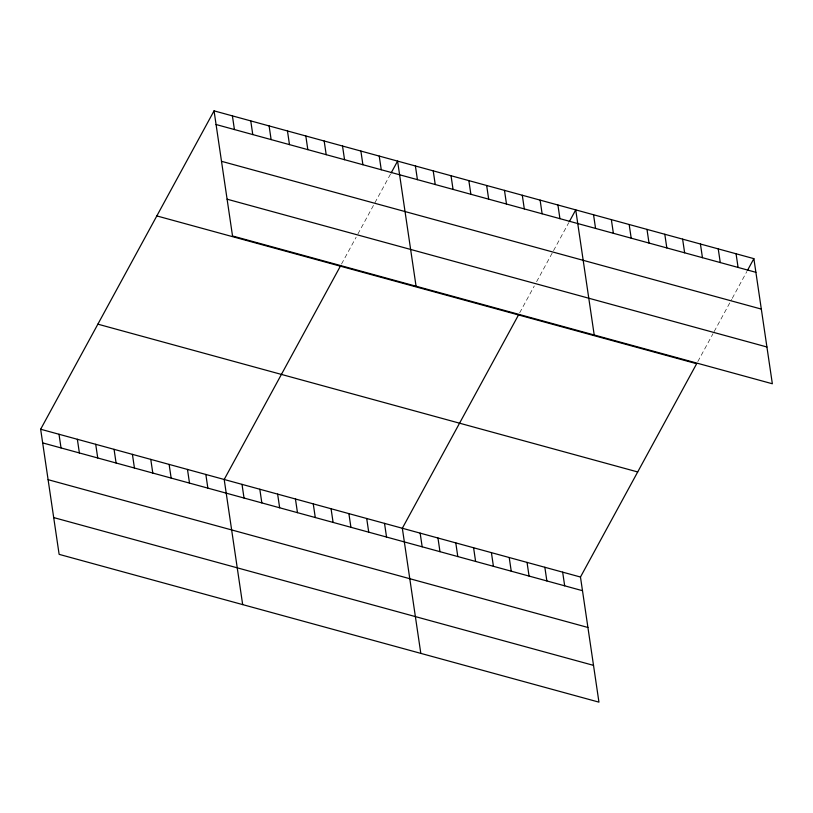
<?xml version="1.0" encoding="UTF-8"?>
<svg xmlns="http://www.w3.org/2000/svg" width="813" height="813" viewBox="0 0 813 813"><rect width="100%" height="100%" fill="white"/><g stroke="black" fill="none" stroke-linecap="round" stroke-linejoin="round"><path stroke-width="0.61" stroke-dasharray="4.07 3.05" d="M341.531 264.022L356.135 237.223M357.883 234.012L390.586 173.972M519.68 312.802L534.273 285.993M536.61 281.704L552.962 251.684M553.541 250.617L568.724 222.742M697.818 361.572L713.001 333.696M714.17 331.552L731.69 299.387M732.269 298.32L746.862 271.512"/><path stroke-width="1.22" d="M156.828 215.923L696.65 363.716L580.472 577.027L598.947 702.147L59.125 554.354L40.65 429.234L214.053 110.853L753.875 258.646L772.35 383.766L232.528 235.973L214.053 110.853M340.373 266.166L224.195 479.477L242.67 604.598M391.165 172.895L397.587 161.106L416.063 286.227M518.511 314.946L402.333 528.257L420.809 653.367M569.313 221.675L575.736 209.876L594.212 334.997M747.452 270.444L753.875 258.646M216.065 124.521L755.897 272.314M221.502 161.309L761.324 309.092M227.091 199.195L766.923 346.988M97.875 324.163L637.697 471.957M40.65 429.234L580.472 577.027M42.672 442.902L582.494 590.695M48.099 479.68L587.921 627.473M53.699 517.576L593.52 665.369M736.06 253.768L738.082 267.447M718.245 248.9L720.267 262.569M700.43 244.022L702.452 257.691M682.615 239.144L684.637 252.813M664.8 234.266L666.823 247.935M646.985 229.388L649.008 243.057M629.171 224.51L631.193 238.179M611.356 219.632L613.378 233.301M593.541 214.754L595.563 228.423M557.921 204.998L559.933 218.667M540.106 200.12L542.119 213.789M522.292 195.242L524.304 208.911M562.657 572.149L564.679 585.817M504.477 190.374L506.489 204.043M544.842 567.271L546.864 580.939M486.662 185.496L488.674 199.165M527.037 562.393L529.05 576.061M468.847 180.618L470.869 194.287M509.223 557.515L511.235 571.183M451.032 175.74L453.054 189.409M491.408 552.637L493.42 566.305M433.217 170.862L435.24 184.531M473.593 547.759L475.605 561.427M415.402 165.984L417.425 179.653M455.778 542.881L457.79 556.549M437.963 538.003L439.975 551.671M379.234 156.086L381.256 169.754M420.148 533.125L422.171 546.793M360.881 151.055L362.903 164.724M342.527 146.035L344.549 159.704M384.519 523.379L386.541 537.047M324.174 141.005L326.196 154.673M366.704 518.501L368.726 532.169M305.82 135.984L307.832 149.653M348.889 513.623L350.911 527.291M287.467 130.954L289.479 144.623M331.074 508.745L333.096 522.413M269.113 125.934L271.125 139.602M313.259 503.867L315.281 517.535M250.76 120.903L252.772 134.572M295.444 498.989L297.467 512.657M232.406 115.883L234.418 129.552M277.629 494.111L279.652 507.779M259.814 489.233L261.837 502.901M242.01 484.355L244.022 498.023M205.841 474.457L207.854 488.125M187.478 469.426L189.5 483.095M169.124 464.406L171.147 478.074M150.771 459.375L152.793 473.054M132.417 454.355L134.44 468.024M114.064 449.335L116.086 463.004M95.71 444.305L97.733 457.973M77.357 439.284L79.379 452.953M59.003 434.254L61.026 447.922"/></g></svg>
